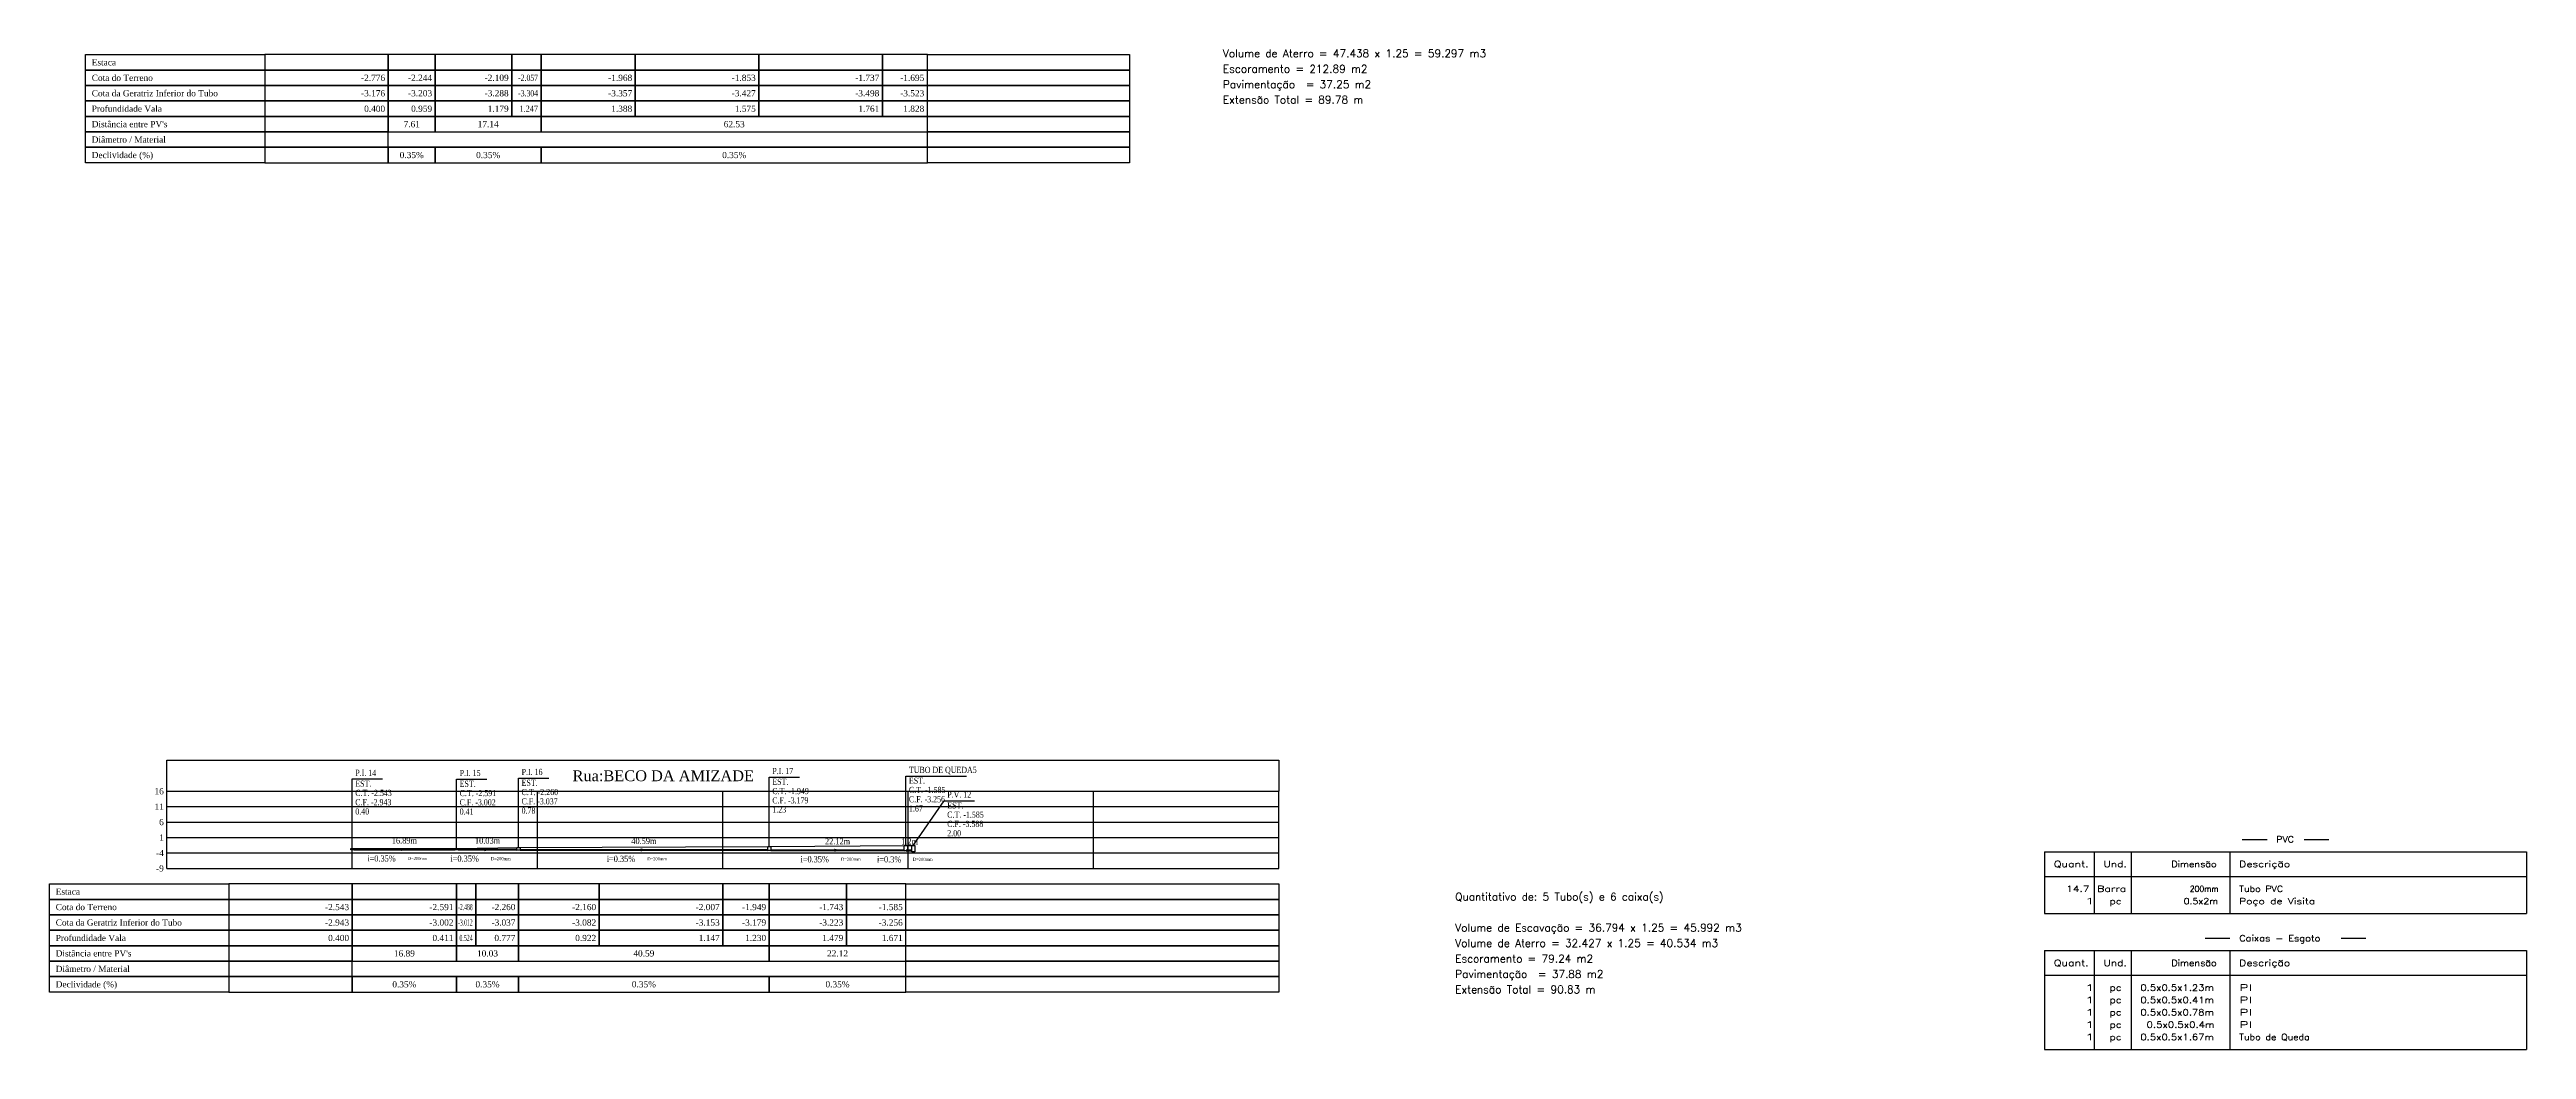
# Model space of a CAD drawing. Extents: x -44 to 14114764, y -20 to 289527804.
# Drawn here: x 359131.6 to 359532.6, y 7351542.4 to 7351704.2 of the extents above; entities that cross this region are included whole.
import ezdxf
from ezdxf.enums import TextEntityAlignment as Align

# ---------------------------------------------------------------- set-up
doc = ezdxf.new("R2010")
doc.units = 0
for name, color, linetype in [('LISTAGEM_LINHA', 7, 'Continuous'), ('LISTAGEM_TEXTO', 7, 'Continuous'), ('PS_IND_COMPRIMENTO', 7, 'Continuous'), ('PS_IND_DIAMETRO', 7, 'Continuous'), ('PS_IND_FLUXO', 3, 'Continuous'), ('PS_IND_INCLINACAO', 7, 'Continuous'), ('PS_PERFIL_CAIXAS', 7, 'Continuous'), ('PS_PERFIL_COTA_LIN', 7, 'Continuous'), ('PS_PERFIL_COTA_TXT', 5, 'Continuous'), ('PS_PERFIL_GRADE', 8, 'Continuous'), ('PS_PERFIL_TERRENO', 3, 'Continuous'), ('PS_PERFIL_TITULOS', 5, 'Continuous'), ('PS_PERFIL_TUBO', 7, 'Continuous'), ('PS_PONTOS_IDENTIFICACAO_LIN', 7, 'Continuous'), ('PS_PONTOS_IDENTIFICACAO_TXT', 7, 'Continuous')]:
    doc.layers.add(name, color=color, linetype=linetype)
doc.styles.add('ROMANS', font='ROMANS.shx', dxfattribs={"height": 2})
doc.styles.get("Standard").update_dxf_attribs({"font": 'times.ttf'})

# ---------------------------------------------------------------- blocks, each defined once
blk = doc.blocks.new('*U1875')
at = {"layer": 'PS_PERFIL_GRADE', "linetype": 'Continuous'}
for p, q in [((0, 0), (0, 12.5)), ((0, 12.5), (180, 12.5)), ((30, 0), (30, 12.5)), ((60, 0), (60, 12.5)), ((90, 0), (90, 12.5)), ((120, 0), (120, 12.5)), ((150, 0), (150, 12.5)), ((180, 0), (180, 12.5)), ((0, 10), (180, 10)), ((0, 7.5), (180, 7.5)), ((0, 5), (180, 5)), ((0, 2.5), (180, 2.5)), ((0, 0), (180, 0))]:
    blk.add_line(p, q, dxfattribs=at)
blk.add_lwpolyline([(0, 12.5), (0, 17.5), (180, 17.5), (180, 12.5)], dxfattribs=at)
at = {"layer": 'PS_PERFIL_GRADE'}
for s, p in [('16', (-0.5, 12.5)), ('11', (-0.5, 10)), ('6', (-0.5, 7.5)), ('1', (-0.5, 5)), ('-4', (-0.5, 2.5)), ('-9', (-0.5, 0))]:
    blk.add_text(s, height=1, dxfattribs=at).set_placement(p, align=Align.MIDDLE_RIGHT)

msp = doc.modelspace()

# ---------------------------------------------------------------- linework, layer by layer
at = {"layer": 'LISTAGEM_LINHA'}
for p, q in [((359486.555, 7351576.414), (359490.555, 7351576.414)), ((359496.555, 7351576.414), (359500.555, 7351576.414)), ((359454.555, 7351574.414), (359532.555, 7351574.414)), ((359454.555, 7351574.414), (359454.555, 7351564.414)), ((359462.555, 7351574.414), (359462.555, 7351564.414)), ((359468.555, 7351574.414), (359468.555, 7351564.414)), ((359484.555, 7351574.414), (359484.555, 7351564.414)), ((359532.555, 7351574.414), (359532.555, 7351564.414)), ((359454.555, 7351570.414), (359532.555, 7351570.414)), ((359454.555, 7351564.414), (359532.555, 7351564.414)), ((359480.555, 7351560.414), (359484.555, 7351560.414)), ((359502.555, 7351560.414), (359506.555, 7351560.414)), ((359454.555, 7351558.414), (359532.555, 7351558.414)), ((359454.555, 7351558.414), (359454.555, 7351542.414)), ((359462.555, 7351558.414), (359462.555, 7351542.414)), ((359468.555, 7351558.414), (359468.555, 7351542.414)), ((359484.555, 7351558.414), (359484.555, 7351542.414)), ((359532.555, 7351558.414), (359532.555, 7351542.414)), ((359454.555, 7351554.414), (359532.555, 7351554.414)), ((359454.555, 7351542.414), (359532.555, 7351542.414))]:
    msp.add_line(p, q, dxfattribs=at)
at = {"layer": 'PS_IND_FLUXO'}
for points in [[(359188.506, 7351574.774, 0.5, 0, 0), (359189.506, 7351574.772, 0, 0, 0)], [(359201.966, 7351574.75, 0.5, 0, 0), (359202.966, 7351574.748, 0, 0, 0)], [(359227.277, 7351574.706, 0.5, 0, 0), (359228.277, 7351574.704, 0, 0, 0)], [(359258.632, 7351574.651, 0.5, 0, 0), (359259.632, 7351574.649, 0, 0, 0)], [(359270.29, 7351574.631, 0.5, 0, 0), (359271.29, 7351574.628, 0, 0, 0)]]:
    msp.add_lwpolyline(points, format="xyseb", dxfattribs=at)
at = {"layer": 'PS_PERFIL_CAIXAS', "linetype": 'Continuous'}
for points in [[(359180.311, 7351574.937), (359180.811, 7351574.937), (359180.811, 7351574.737), (359180.311, 7351574.737)], [(359197.202, 7351574.913), (359197.702, 7351574.913), (359197.702, 7351574.708), (359197.202, 7351574.708)], [(359207.23, 7351575.079), (359207.73, 7351575.079), (359207.73, 7351574.69), (359207.23, 7351574.69)], [(359247.824, 7351575.234), (359248.324, 7351575.234), (359248.324, 7351574.619), (359247.824, 7351574.619)], [(359269.94, 7351575.416), (359270.44, 7351575.416), (359270.44, 7351574.581), (359269.94, 7351574.581)], [(359271.14, 7351575.416), (359271.64, 7351575.416), (359271.64, 7351574.415), (359271.14, 7351574.415)]]:
    msp.add_lwpolyline(points, close=True, dxfattribs=at)
at = {"layer": 'PS_PERFIL_COTA_LIN', "linetype": 'Continuous'}
for points in [[(359166.393, 7351703.423), (359166.393, 7351700.923), (359137.393, 7351700.923), (359137.393, 7351703.423)], [(359166.393, 7351700.923), (359166.393, 7351698.423), (359137.393, 7351698.423), (359137.393, 7351700.923)], [(359166.393, 7351703.423), (359166.393, 7351700.923), (359186.393, 7351700.923), (359186.393, 7351703.423)], [(359166.393, 7351700.923), (359166.393, 7351698.423), (359186.393, 7351698.423), (359186.393, 7351700.923)], [(359186.393, 7351703.423), (359186.393, 7351700.923), (359193.998, 7351700.923), (359193.998, 7351703.423)], [(359186.393, 7351700.923), (359186.393, 7351698.423), (359193.998, 7351698.423), (359193.998, 7351700.923)], [(359193.998, 7351703.423), (359193.998, 7351700.923), (359206.393, 7351700.923), (359206.393, 7351703.423)], [(359193.998, 7351700.923), (359193.998, 7351698.423), (359206.393, 7351698.423), (359206.393, 7351700.923)], [(359206.393, 7351703.423), (359206.393, 7351700.923), (359211.141, 7351700.923), (359211.141, 7351703.423)], [(359206.393, 7351700.923), (359206.393, 7351698.423), (359211.141, 7351698.423), (359211.141, 7351700.923)], [(359211.141, 7351703.423), (359211.141, 7351700.923), (359226.393, 7351700.923), (359226.393, 7351703.423)], [(359211.141, 7351700.923), (359211.141, 7351698.423), (359226.393, 7351698.423), (359226.393, 7351700.923)], [(359226.393, 7351703.423), (359226.393, 7351700.923), (359246.393, 7351700.923), (359246.393, 7351703.423)], [(359226.393, 7351700.923), (359226.393, 7351698.423), (359246.393, 7351698.423), (359246.393, 7351700.923)], [(359246.393, 7351703.423), (359246.393, 7351700.923), (359266.393, 7351700.923), (359266.393, 7351703.423)], [(359246.393, 7351700.923), (359246.393, 7351698.423), (359266.393, 7351698.423), (359266.393, 7351700.923)], [(359266.393, 7351703.423), (359266.393, 7351700.923), (359273.673, 7351700.923), (359273.673, 7351703.423)], [(359266.393, 7351700.923), (359266.393, 7351698.423), (359273.673, 7351698.423), (359273.673, 7351700.923)], [(359306.393, 7351703.423), (359306.393, 7351700.923), (359273.673, 7351700.923), (359273.673, 7351703.423)], [(359306.393, 7351700.923), (359306.393, 7351698.423), (359273.673, 7351698.423), (359273.673, 7351700.923)], [(359166.393, 7351698.423), (359166.393, 7351695.923), (359137.393, 7351695.923), (359137.393, 7351698.423)], [(359166.393, 7351695.923), (359166.393, 7351693.423), (359137.393, 7351693.423), (359137.393, 7351695.923)], [(359166.393, 7351698.423), (359166.393, 7351695.923), (359186.393, 7351695.923), (359186.393, 7351698.423)], [(359166.393, 7351695.923), (359166.393, 7351693.423), (359186.393, 7351693.423), (359186.393, 7351695.923)], [(359186.393, 7351698.423), (359186.393, 7351695.923), (359193.998, 7351695.923), (359193.998, 7351698.423)], [(359186.393, 7351695.923), (359186.393, 7351693.423), (359193.998, 7351693.423), (359193.998, 7351695.923)], [(359193.998, 7351698.423), (359193.998, 7351695.923), (359206.393, 7351695.923), (359206.393, 7351698.423)], [(359193.998, 7351695.923), (359193.998, 7351693.423), (359206.393, 7351693.423), (359206.393, 7351695.923)], [(359206.393, 7351698.423), (359206.393, 7351695.923), (359211.141, 7351695.923), (359211.141, 7351698.423)], [(359206.393, 7351695.923), (359206.393, 7351693.423), (359211.141, 7351693.423), (359211.141, 7351695.923)], [(359211.141, 7351698.423), (359211.141, 7351695.923), (359226.393, 7351695.923), (359226.393, 7351698.423)], [(359211.141, 7351695.923), (359211.141, 7351693.423), (359226.393, 7351693.423), (359226.393, 7351695.923)], [(359226.393, 7351698.423), (359226.393, 7351695.923), (359246.393, 7351695.923), (359246.393, 7351698.423)], [(359226.393, 7351695.923), (359226.393, 7351693.423), (359246.393, 7351693.423), (359246.393, 7351695.923)], [(359246.393, 7351698.423), (359246.393, 7351695.923), (359266.393, 7351695.923), (359266.393, 7351698.423)], [(359246.393, 7351695.923), (359246.393, 7351693.423), (359266.393, 7351693.423), (359266.393, 7351695.923)], [(359266.393, 7351698.423), (359266.393, 7351695.923), (359273.673, 7351695.923), (359273.673, 7351698.423)], [(359266.393, 7351695.923), (359266.393, 7351693.423), (359273.673, 7351693.423), (359273.673, 7351695.923)], [(359306.393, 7351698.423), (359306.393, 7351695.923), (359273.673, 7351695.923), (359273.673, 7351698.423)], [(359306.393, 7351695.923), (359306.393, 7351693.423), (359273.673, 7351693.423), (359273.673, 7351695.923)], [(359166.393, 7351693.423), (359166.393, 7351690.923), (359137.393, 7351690.923), (359137.393, 7351693.423)], [(359166.393, 7351693.423), (359166.393, 7351690.923), (359186.393, 7351690.923), (359186.393, 7351693.423)], [(359186.393, 7351693.423), (359186.393, 7351690.923), (359193.998, 7351690.923), (359193.998, 7351693.423)], [(359193.998, 7351693.423), (359193.998, 7351690.923), (359211.141, 7351690.923), (359211.141, 7351693.423)], [(359211.141, 7351693.423), (359211.141, 7351690.923), (359273.673, 7351690.923), (359273.673, 7351693.423)], [(359306.393, 7351693.423), (359306.393, 7351690.923), (359273.673, 7351690.923), (359273.673, 7351693.423)], [(359166.393, 7351690.923), (359166.393, 7351688.423), (359137.393, 7351688.423), (359137.393, 7351690.923)], [(359166.393, 7351688.423), (359166.393, 7351685.923), (359137.393, 7351685.923), (359137.393, 7351688.423)], [(359166.393, 7351690.923), (359166.393, 7351688.423), (359186.393, 7351688.423), (359186.393, 7351690.923)], [(359166.393, 7351688.423), (359166.393, 7351685.923), (359186.393, 7351685.923), (359186.393, 7351688.423)], [(359186.393, 7351688.423), (359186.393, 7351685.923), (359193.998, 7351685.923), (359193.998, 7351688.423)], [(359193.998, 7351688.423), (359193.998, 7351685.923), (359211.141, 7351685.923), (359211.141, 7351688.423)], [(359211.141, 7351688.423), (359211.141, 7351685.923), (359273.673, 7351685.923), (359273.673, 7351688.423)], [(359306.393, 7351690.923), (359306.393, 7351688.423), (359273.673, 7351688.423), (359273.673, 7351690.923)], [(359306.393, 7351688.423), (359306.393, 7351685.923), (359273.673, 7351685.923), (359273.673, 7351688.423)], [(359160.561, 7351569.209), (359160.561, 7351566.709), (359131.561, 7351566.709), (359131.561, 7351569.209)], [(359160.561, 7351569.209), (359160.561, 7351566.709), (359180.561, 7351566.709), (359180.561, 7351569.209)], [(359180.561, 7351569.209), (359180.561, 7351566.709), (359197.452, 7351566.709), (359197.452, 7351569.209)], [(359197.452, 7351569.209), (359197.452, 7351566.709), (359200.561, 7351566.709), (359200.561, 7351569.209)], [(359200.561, 7351569.209), (359200.561, 7351566.709), (359207.48, 7351566.709), (359207.48, 7351569.209)], [(359207.48, 7351569.209), (359207.48, 7351566.709), (359220.561, 7351566.709), (359220.561, 7351569.209)], [(359220.561, 7351569.209), (359220.561, 7351566.709), (359240.561, 7351566.709), (359240.561, 7351569.209)], [(359240.561, 7351569.209), (359240.561, 7351566.709), (359248.074, 7351566.709), (359248.074, 7351569.209)], [(359248.074, 7351569.209), (359248.074, 7351566.709), (359260.561, 7351566.709), (359260.561, 7351569.209)], [(359260.561, 7351569.209), (359260.561, 7351566.709), (359270.19, 7351566.709), (359270.19, 7351569.209)], [(359330.561, 7351569.209), (359330.561, 7351566.709), (359270.19, 7351566.709), (359270.19, 7351569.209)], [(359160.561, 7351566.709), (359160.561, 7351564.209), (359131.561, 7351564.209), (359131.561, 7351566.709)], [(359160.561, 7351564.209), (359160.561, 7351561.709), (359131.561, 7351561.709), (359131.561, 7351564.209)], [(359160.561, 7351566.709), (359160.561, 7351564.209), (359180.561, 7351564.209), (359180.561, 7351566.709)], [(359160.561, 7351564.209), (359160.561, 7351561.709), (359180.561, 7351561.709), (359180.561, 7351564.209)], [(359180.561, 7351566.709), (359180.561, 7351564.209), (359197.452, 7351564.209), (359197.452, 7351566.709)], [(359180.561, 7351564.209), (359180.561, 7351561.709), (359197.452, 7351561.709), (359197.452, 7351564.209)], [(359197.452, 7351566.709), (359197.452, 7351564.209), (359200.561, 7351564.209), (359200.561, 7351566.709)], [(359197.452, 7351564.209), (359197.452, 7351561.709), (359200.561, 7351561.709), (359200.561, 7351564.209)], [(359200.561, 7351566.709), (359200.561, 7351564.209), (359207.48, 7351564.209), (359207.48, 7351566.709)], [(359200.561, 7351564.209), (359200.561, 7351561.709), (359207.48, 7351561.709), (359207.48, 7351564.209)], [(359207.48, 7351566.709), (359207.48, 7351564.209), (359220.561, 7351564.209), (359220.561, 7351566.709)], [(359207.48, 7351564.209), (359207.48, 7351561.709), (359220.561, 7351561.709), (359220.561, 7351564.209)], [(359220.561, 7351566.709), (359220.561, 7351564.209), (359240.561, 7351564.209), (359240.561, 7351566.709)], [(359220.561, 7351564.209), (359220.561, 7351561.709), (359240.561, 7351561.709), (359240.561, 7351564.209)], [(359240.561, 7351566.709), (359240.561, 7351564.209), (359248.074, 7351564.209), (359248.074, 7351566.709)], [(359240.561, 7351564.209), (359240.561, 7351561.709), (359248.074, 7351561.709), (359248.074, 7351564.209)], [(359248.074, 7351566.709), (359248.074, 7351564.209), (359260.561, 7351564.209), (359260.561, 7351566.709)], [(359248.074, 7351564.209), (359248.074, 7351561.709), (359260.561, 7351561.709), (359260.561, 7351564.209)], [(359260.561, 7351566.709), (359260.561, 7351564.209), (359270.19, 7351564.209), (359270.19, 7351566.709)], [(359260.561, 7351564.209), (359260.561, 7351561.709), (359270.19, 7351561.709), (359270.19, 7351564.209)], [(359330.561, 7351566.709), (359330.561, 7351564.209), (359270.19, 7351564.209), (359270.19, 7351566.709)], [(359330.561, 7351564.209), (359330.561, 7351561.709), (359270.19, 7351561.709), (359270.19, 7351564.209)], [(359160.561, 7351561.709), (359160.561, 7351559.209), (359131.561, 7351559.209), (359131.561, 7351561.709)], [(359160.561, 7351561.709), (359160.561, 7351559.209), (359180.561, 7351559.209), (359180.561, 7351561.709)], [(359180.561, 7351561.709), (359180.561, 7351559.209), (359197.452, 7351559.209), (359197.452, 7351561.709)], [(359197.452, 7351561.709), (359197.452, 7351559.209), (359200.561, 7351559.209), (359200.561, 7351561.709)], [(359200.561, 7351561.709), (359200.561, 7351559.209), (359207.48, 7351559.209), (359207.48, 7351561.709)], [(359207.48, 7351561.709), (359207.48, 7351559.209), (359220.561, 7351559.209), (359220.561, 7351561.709)], [(359220.561, 7351561.709), (359220.561, 7351559.209), (359240.561, 7351559.209), (359240.561, 7351561.709)], [(359240.561, 7351561.709), (359240.561, 7351559.209), (359248.074, 7351559.209), (359248.074, 7351561.709)], [(359248.074, 7351561.709), (359248.074, 7351559.209), (359260.561, 7351559.209), (359260.561, 7351561.709)], [(359260.561, 7351561.709), (359260.561, 7351559.209), (359270.19, 7351559.209), (359270.19, 7351561.709)], [(359330.561, 7351561.709), (359330.561, 7351559.209), (359270.19, 7351559.209), (359270.19, 7351561.709)], [(359160.561, 7351559.209), (359160.561, 7351556.709), (359131.561, 7351556.709), (359131.561, 7351559.209)], [(359160.561, 7351556.709), (359160.561, 7351554.209), (359131.561, 7351554.209), (359131.561, 7351556.709)], [(359160.561, 7351559.209), (359160.561, 7351556.709), (359180.561, 7351556.709), (359180.561, 7351559.209)], [(359160.561, 7351556.709), (359160.561, 7351554.209), (359180.561, 7351554.209), (359180.561, 7351556.709)], [(359180.561, 7351559.209), (359180.561, 7351556.709), (359197.452, 7351556.709), (359197.452, 7351559.209)], [(359197.452, 7351559.209), (359197.452, 7351556.709), (359207.48, 7351556.709), (359207.48, 7351559.209)], [(359207.48, 7351559.209), (359207.48, 7351556.709), (359248.074, 7351556.709), (359248.074, 7351559.209)], [(359248.074, 7351559.209), (359248.074, 7351556.709), (359270.19, 7351556.709), (359270.19, 7351559.209)], [(359330.561, 7351559.209), (359330.561, 7351556.709), (359270.19, 7351556.709), (359270.19, 7351559.209)], [(359330.561, 7351556.709), (359330.561, 7351554.209), (359270.19, 7351554.209), (359270.19, 7351556.709)], [(359160.561, 7351554.209), (359160.561, 7351551.709), (359131.561, 7351551.709), (359131.561, 7351554.209)], [(359160.561, 7351554.209), (359160.561, 7351551.709), (359180.561, 7351551.709), (359180.561, 7351554.209)], [(359180.561, 7351554.209), (359180.561, 7351551.709), (359197.452, 7351551.709), (359197.452, 7351554.209)], [(359197.452, 7351554.209), (359197.452, 7351551.709), (359207.48, 7351551.709), (359207.48, 7351554.209)], [(359207.48, 7351554.209), (359207.48, 7351551.709), (359248.074, 7351551.709), (359248.074, 7351554.209)], [(359248.074, 7351554.209), (359248.074, 7351551.709), (359270.19, 7351551.709), (359270.19, 7351554.209)], [(359330.561, 7351554.209), (359330.561, 7351551.709), (359270.19, 7351551.709), (359270.19, 7351554.209)]]:
    msp.add_lwpolyline(points, close=True, dxfattribs=at)
for points in [[(359186.393, 7351693.423), (359193.998, 7351693.423)], [(359206.393, 7351693.423), (359211.141, 7351693.423)], [(359226.393, 7351693.423), (359246.393, 7351693.423)], [(359246.393, 7351693.423), (359266.393, 7351693.423)], [(359266.393, 7351693.423), (359273.673, 7351693.423)], [(359166.393, 7351690.923), (359186.393, 7351690.923)], [(359166.393, 7351688.423), (359186.393, 7351688.423)], [(359186.393, 7351690.923), (359193.998, 7351690.923)], [(359186.393, 7351690.923), (359193.998, 7351690.923)], [(359186.393, 7351688.423), (359193.998, 7351688.423)], [(359186.393, 7351688.423), (359193.998, 7351688.423)], [(359193.998, 7351690.923), (359206.393, 7351690.923)], [(359193.998, 7351688.423), (359206.393, 7351688.423)], [(359206.393, 7351690.923), (359211.141, 7351690.923)], [(359206.393, 7351690.923), (359211.141, 7351690.923)], [(359206.393, 7351688.423), (359211.141, 7351688.423)], [(359206.393, 7351688.423), (359211.141, 7351688.423)], [(359211.141, 7351690.923), (359226.393, 7351690.923)], [(359211.141, 7351688.423), (359226.393, 7351688.423)], [(359226.393, 7351690.923), (359246.393, 7351690.923)], [(359226.393, 7351690.923), (359246.393, 7351690.923)], [(359226.393, 7351688.423), (359246.393, 7351688.423)], [(359226.393, 7351688.423), (359246.393, 7351688.423)], [(359246.393, 7351690.923), (359266.393, 7351690.923)], [(359246.393, 7351690.923), (359266.393, 7351690.923)], [(359246.393, 7351688.423), (359266.393, 7351688.423)], [(359246.393, 7351688.423), (359266.393, 7351688.423)], [(359266.393, 7351690.923), (359273.673, 7351690.923)], [(359266.393, 7351690.923), (359273.673, 7351690.923)], [(359266.393, 7351688.423), (359273.673, 7351688.423)], [(359266.393, 7351688.423), (359273.673, 7351688.423)], [(359186.393, 7351685.923), (359193.998, 7351685.923)], [(359206.393, 7351685.923), (359211.141, 7351685.923)], [(359226.393, 7351685.923), (359246.393, 7351685.923)], [(359246.393, 7351685.923), (359266.393, 7351685.923)], [(359266.393, 7351685.923), (359273.673, 7351685.923)], [(359160.561, 7351556.709), (359180.561, 7351556.709)], [(359180.561, 7351559.209), (359197.452, 7351559.209)], [(359180.561, 7351556.709), (359197.452, 7351556.709)], [(359180.561, 7351556.709), (359197.452, 7351556.709)], [(359197.452, 7351556.709), (359200.561, 7351556.709)], [(359200.561, 7351559.209), (359207.48, 7351559.209)], [(359200.561, 7351556.709), (359207.48, 7351556.709)], [(359200.561, 7351556.709), (359207.48, 7351556.709)], [(359207.48, 7351556.709), (359220.561, 7351556.709)], [(359220.561, 7351559.209), (359240.561, 7351559.209)], [(359220.561, 7351556.709), (359240.561, 7351556.709)], [(359220.561, 7351556.709), (359240.561, 7351556.709)], [(359240.561, 7351559.209), (359248.074, 7351559.209)], [(359240.561, 7351556.709), (359248.074, 7351556.709)], [(359240.561, 7351556.709), (359248.074, 7351556.709)], [(359248.074, 7351556.709), (359260.561, 7351556.709)], [(359260.561, 7351559.209), (359270.19, 7351559.209)], [(359260.561, 7351556.709), (359270.19, 7351556.709)], [(359260.561, 7351556.709), (359270.19, 7351556.709)], [(359160.561, 7351554.209), (359180.561, 7351554.209)], [(359180.561, 7351554.209), (359197.452, 7351554.209)], [(359180.561, 7351554.209), (359197.452, 7351554.209)], [(359180.561, 7351551.709), (359197.452, 7351551.709)], [(359197.452, 7351554.209), (359200.561, 7351554.209)], [(359200.561, 7351554.209), (359207.48, 7351554.209)], [(359200.561, 7351554.209), (359207.48, 7351554.209)], [(359200.561, 7351551.709), (359207.48, 7351551.709)], [(359207.48, 7351554.209), (359220.561, 7351554.209)], [(359220.561, 7351554.209), (359240.561, 7351554.209)], [(359220.561, 7351554.209), (359240.561, 7351554.209)], [(359220.561, 7351551.709), (359240.561, 7351551.709)], [(359240.561, 7351554.209), (359248.074, 7351554.209)], [(359240.561, 7351554.209), (359248.074, 7351554.209)], [(359240.561, 7351551.709), (359248.074, 7351551.709)], [(359248.074, 7351554.209), (359260.561, 7351554.209)], [(359260.561, 7351554.209), (359270.19, 7351554.209)], [(359260.561, 7351554.209), (359270.19, 7351554.209)], [(359260.561, 7351551.709), (359270.19, 7351551.709)]]:
    msp.add_lwpolyline(points, dxfattribs=at)
at = {"layer": 'PS_PERFIL_TERRENO', "linetype": 'Continuous'}
msp.add_lwpolyline([(359180.561, 7351574.937), (359197.452, 7351574.913), (359207.48, 7351575.079), (359248.074, 7351575.234), (359270.19, 7351575.416), (359271.39, 7351575.416)], dxfattribs=at)
at = {"layer": 'PS_PERFIL_TUBO', "linetype": 'Continuous'}
for points in [[(359180.811, 7351574.737), (359197.202, 7351574.708), (359197.202, 7351574.808), (359180.811, 7351574.837)], [(359197.702, 7351574.708), (359207.23, 7351574.69), (359207.23, 7351574.79), (359197.702, 7351574.808)], [(359207.73, 7351574.69), (359247.824, 7351574.619), (359247.824, 7351574.719), (359207.73, 7351574.79)], [(359248.324, 7351574.619), (359269.94, 7351574.581), (359269.94, 7351574.681), (359248.324, 7351574.719)], [(359270.44, 7351574.581), (359271.14, 7351574.579), (359271.14, 7351574.679), (359270.44, 7351574.681)]]:
    msp.add_lwpolyline(points, close=True, dxfattribs=at)
at = {"layer": 'PS_PONTOS_IDENTIFICACAO_LIN', "linetype": 'Continuous'}
for points in [[(359180.561, 7351574.937), (359180.561, 7351586.187), (359185.461, 7351586.187)], [(359197.452, 7351574.913), (359197.452, 7351586.163), (359202.352, 7351586.163)], [(359207.48, 7351575.079), (359207.48, 7351586.329), (359212.38, 7351586.329)], [(359248.074, 7351575.234), (359248.074, 7351586.484), (359252.974, 7351586.484)], [(359270.19, 7351575.416), (359270.19, 7351586.666), (359279.99, 7351586.666)], [(359271.39, 7351575.416), (359276.39, 7351582.666), (359281.29, 7351582.666)]]:
    msp.add_lwpolyline(points, dxfattribs=at)

# ---------------------------------------------------------------- block references
at = {"layer": 'PS_PERFIL_GRADE'}
msp.add_blockref('*U1875', (359150.561, 7351571.709), dxfattribs=at)

# ---------------------------------------------------------------- texts
at = {"layer": 'LISTAGEM_TEXTO', "color": 7, "style": 'ROMANS'}
for s, p in [('Volume de Aterro = 47.438 x 1.25 = 59.297 m3', (359321.534, 7351702.995)), ('Escoramento = 212.89 m2', (359321.534, 7351700.495)), ('Pavimentação  = 37.25 m2', (359321.534, 7351697.995)), ('Extensão Total = 89.78 m', (359321.534, 7351695.495)), ('Quantitativo de: 5 Tubo(s) e 6 caixa(s)', (359359.121, 7351566.494)), ('Volume de Escavação = 36.794 x 1.25 = 45.992 m3', (359359.121, 7351561.494)), ('Volume de Aterro = 32.427 x 1.25 = 40.534 m3', (359359.121, 7351558.994)), ('Escoramento = 79.24 m2', (359359.121, 7351556.494)), ('Pavimentação  = 37.88 m2', (359359.121, 7351553.994)), ('Extensão Total = 90.83 m', (359359.121, 7351551.494))]:
    msp.add_text(s, height=1.25, dxfattribs=at).set_placement(p)
at = {"layer": 'LISTAGEM_TEXTO', "style": 'ROMANS'}
for s, width, p in [('PVC', 1.105263, (359492.055, 7351575.914)), ('Quant.', 1.298969, (359456.055, 7351571.914)), ('Und.', 1.272727, (359464.055, 7351571.914)), ('Dimensão', 1.135135, (359475.055, 7351571.914)), ('Descrição', 1.277027, (359486.055, 7351571.914)), ('14.7', 1.253731, (359458.055, 7351567.914)), ('Barra', 1.296296, (359463.055, 7351567.914)), ('200mm', 0.905172, (359478.055, 7351567.914)), ('Tubo PVC', 1.112583, (359486.055, 7351567.914)), ('1', 1.909091, (359461.055, 7351565.914)), ('pc', 1.235294, (359465.055, 7351565.914)), ('0.5x2m', 1.115044, (359477.055, 7351565.914)), ('Poço de Visita', 1.25641, (359486.055, 7351565.914)), ('Caixas - Esgoto', 1.162362, (359486.055, 7351559.914)), ('Quant.', 1.298969, (359456.055, 7351555.914)), ('Und.', 1.272727, (359464.055, 7351555.914)), ('Dimensão', 1.135135, (359475.055, 7351555.914)), ('Descrição', 1.277027, (359486.055, 7351555.914)), ('1', 1.909091, (359461.055, 7351551.914)), ('pc', 1.235294, (359465.055, 7351551.914)), ('0.5x0.5x1.23m', 1.186957, (359470.055, 7351551.914)), ('PI', 1.68, (359486.055, 7351551.914)), ('1', 1.909091, (359461.055, 7351549.914)), ('1', 1.909091, (359461.055, 7351547.914)), ('pc', 1.235294, (359465.055, 7351549.914)), ('pc', 1.235294, (359465.055, 7351547.914)), ('0.5x0.5x0.41m', 1.186957, (359470.055, 7351549.914)), ('0.5x0.5x0.78m', 1.186957, (359470.055, 7351547.914)), ('PI', 1.68, (359486.055, 7351549.914)), ('PI', 1.68, (359486.055, 7351547.914)), ('1', 1.909091, (359461.055, 7351545.914)), ('1', 1.909091, (359461.055, 7351543.914)), ('pc', 1.235294, (359465.055, 7351545.914)), ('pc', 1.235294, (359465.055, 7351543.914)), ('0.5x0.5x1.67m', 1.186957, (359470.055, 7351543.914)), ('0.5x0.5x0.4m', 1.2, (359471.055, 7351545.914)), ('Tubo de Queda', 1.114286, (359486.055, 7351543.914)), ('PI', 1.68, (359486.055, 7351545.914))]:
    msp.add_text(s, height=1, dxfattribs=dict(at, width=width)).set_placement(p)
at = {"layer": 'PS_IND_COMPRIMENTO', "width": 0.8}
for s, rotation, p in [('16.89m', 359.89671, (359189.009, 7351576.223)), ('10.03m', 359.89447, (359202.468, 7351576.199)), ('40.59m', 359.89847, (359227.779, 7351576.155)), ('22.12m', 359.89742, (359259.135, 7351576.1)), ('1.2m', 359.85267, (359270.794, 7351576.08))]:
    msp.add_text(s, height=1, rotation=rotation, dxfattribs=at).set_placement(p, align=Align.MIDDLE_CENTER)
at = {"layer": 'PS_IND_DIAMETRO', "width": 0.8}
for rotation, p in [(359.89671, (359191.153, 7351573.319)), (359.89447, (359204.613, 7351573.295)), (359.89847, (359229.924, 7351573.251)), (359.89742, (359261.28, 7351573.196)), (359.85267, (359272.937, 7351573.174))]:
    msp.add_text('D=200mm', height=0.5, rotation=rotation, dxfattribs=at).set_placement(p, align=Align.MIDDLE_CENTER)
at = {"layer": 'PS_IND_INCLINACAO', "width": 0.8}
for s, rotation, p in [('i=0.35%', 359.89671, (359185.303, 7351573.329)), ('i=0.35%', 359.89447, (359198.763, 7351573.306)), ('i=0.35%', 359.89847, (359224.074, 7351573.261)), ('i=0.35%', 359.89742, (359255.43, 7351573.207)), ('i=0.3%', 359.85267, (359267.487, 7351573.188))]:
    msp.add_text(s, height=1, rotation=rotation, dxfattribs=at).set_placement(p, align=Align.MIDDLE_CENTER)
at = {"layer": 'PS_PERFIL_COTA_TXT'}
for s, p in [('Estaca', (359138.393, 7351702.173)), ('Cota do Terreno', (359138.393, 7351699.673)), ('Cota da Geratriz Inferior do Tubo', (359138.393, 7351697.173)), ('Profundidade Vala', (359138.393, 7351694.673)), ("Distância entre PV's", (359138.393, 7351692.173)), ('Diâmetro / Material', (359138.393, 7351689.673)), ('Declividade (%)', (359138.393, 7351687.173)), ('Estaca', (359132.561, 7351567.959)), ('Cota do Terreno', (359132.561, 7351565.459)), ('Profundidade Vala', (359132.561, 7351560.459)), ('Cota da Geratriz Inferior do Tubo', (359132.561, 7351562.959)), ("Distância entre PV's", (359132.561, 7351557.959)), ('Diâmetro / Material', (359132.561, 7351555.459)), ('Declividade (%)', (359132.561, 7351552.959))]:
    msp.add_text(s, height=1, dxfattribs=at).set_placement(p, align=Align.MIDDLE_LEFT)
for s, p in [('-2.776', (359185.893, 7351699.673)), ('-2.244', (359193.498, 7351699.673)), ('-2.109', (359205.893, 7351699.673)), ('-1.968', (359225.893, 7351699.673)), ('-1.853', (359245.893, 7351699.673)), ('-1.737', (359265.893, 7351699.673)), ('-1.695', (359273.173, 7351699.673)), ('-3.176', (359185.893, 7351697.173)), ('-3.203', (359193.498, 7351697.173)), ('-3.288', (359205.893, 7351697.173)), ('-3.357', (359225.893, 7351697.173)), ('-3.427', (359245.893, 7351697.173)), ('-3.498', (359265.893, 7351697.173)), ('-3.523', (359273.173, 7351697.173)), ('0.400', (359185.893, 7351694.673)), ('0.959', (359193.498, 7351694.673)), ('1.179', (359205.893, 7351694.673)), ('1.388', (359225.893, 7351694.673)), ('1.575', (359245.893, 7351694.673)), ('1.761', (359265.893, 7351694.673)), ('1.828', (359273.173, 7351694.673)), ('-2.543', (359180.061, 7351565.459)), ('-2.591', (359196.952, 7351565.459)), ('-2.160', (359220.061, 7351565.459)), ('-2.007', (359240.061, 7351565.459)), ('-1.949', (359247.574, 7351565.459)), ('-1.743', (359260.061, 7351565.459)), ('-1.585', (359269.69, 7351565.459)), ('-2.943', (359180.061, 7351562.959)), ('0.400', (359180.061, 7351560.459)), ('-3.002', (359196.952, 7351562.959)), ('0.411', (359196.952, 7351560.459)), ('0.777', (359206.98, 7351560.459)), ('-3.082', (359220.061, 7351562.959)), ('0.922', (359220.061, 7351560.459)), ('-3.153', (359240.061, 7351562.959)), ('1.147', (359240.061, 7351560.459)), ('-3.179', (359247.574, 7351562.959)), ('1.230', (359247.574, 7351560.459)), ('-3.223', (359260.061, 7351562.959)), ('1.479', (359260.061, 7351560.459)), ('-3.256', (359269.69, 7351562.959)), ('1.671', (359269.69, 7351560.459))]:
    msp.add_text(s, height=1, dxfattribs=at).set_placement(p, align=Align.MIDDLE_RIGHT)
for s, width, p in [('-2.057', 0.678203, (359210.641, 7351699.673)), ('-3.304', 0.678203, (359210.641, 7351697.173)), ('1.247', 0.791237, (359210.641, 7351694.673)), ('-2.488', 0.5, (359200.061, 7351565.459)), ('-2.260', 0.988473, (359206.98, 7351565.459)), ('-3.012', 0.5, (359200.061, 7351562.959)), ('0.524', 0.518141, (359200.061, 7351560.459)), ('-3.037', 0.988473, (359206.98, 7351562.959))]:
    msp.add_text(s, height=1, dxfattribs=dict(at, width=width)).set_placement(p, align=Align.MIDDLE_RIGHT)
for s, p in [('7.61', (359190.196, 7351692.173)), ('17.14', (359202.57, 7351692.173)), ('62.53', (359242.407, 7351692.173)), ('0.35%', (359190.196, 7351687.173)), ('0.35%', (359202.57, 7351687.173)), ('0.35%', (359242.407, 7351687.173)), ('16.89', (359189.006, 7351557.959)), ('10.03', (359202.466, 7351557.959)), ('40.59', (359227.777, 7351557.959)), ('22.12', (359259.132, 7351557.959)), ('0.35%', (359189.006, 7351552.959)), ('0.35%', (359202.466, 7351552.959)), ('0.35%', (359227.777, 7351552.959)), ('0.35%', (359259.132, 7351552.959))]:
    msp.add_text(s, height=1, dxfattribs=at).set_placement(p, align=Align.MIDDLE_CENTER)
at = {"layer": 'PS_PERFIL_TITULOS'}
msp.add_text('Rua:BECO DA AMIZADE ', height=1.75, dxfattribs=at).set_placement((359231.252, 7351586.709), align=Align.MIDDLE_CENTER)
at = {"layer": 'PS_PONTOS_IDENTIFICACAO_TXT', "width": 0.7}
for s, p in [('P.I. 14', (359181.061, 7351586.687)), ('P.I. 15', (359197.952, 7351586.663)), ('P.I. 16', (359207.98, 7351586.829)), ('P.I. 17', (359248.574, 7351586.984)), ('TUBO DE QUEDA5', (359270.69, 7351587.166)), ('EST. ', (359181.061, 7351584.937)), ('C.T. -2.543', (359181.061, 7351583.437)), ('EST. ', (359197.952, 7351584.913)), ('C.T. -2.591', (359197.952, 7351583.413)), ('EST. ', (359207.98, 7351585.079)), ('C.T. -2.260', (359207.98, 7351583.579)), ('EST. ', (359248.574, 7351585.234)), ('C.T. -1.949', (359248.574, 7351583.734)), ('EST. ', (359270.69, 7351585.416)), ('C.T. -1.585', (359270.69, 7351583.916)), ('P.V. 12', (359276.89, 7351583.166)), ('0.40', (359181.061, 7351580.437)), ('C.F. -2.943', (359181.061, 7351581.937)), ('0.41', (359197.952, 7351580.413)), ('C.F. -3.002', (359197.952, 7351581.913)), ('0.78', (359207.98, 7351580.579)), ('C.F. -3.037', (359207.98, 7351582.079)), ('C.F. -3.179', (359248.574, 7351582.234)), ('1.23', (359248.574, 7351580.734)), ('C.F. -3.256', (359270.69, 7351582.416)), ('1.67', (359270.69, 7351580.916)), ('EST. ', (359276.89, 7351581.416)), ('C.T. -1.585', (359276.89, 7351579.916)), ('C.F. -3.588', (359276.89, 7351578.416)), ('2.00', (359276.89, 7351576.916))]:
    msp.add_text(s, height=1, dxfattribs=at).set_placement(p)

doc.saveas('drawing.dxf')
